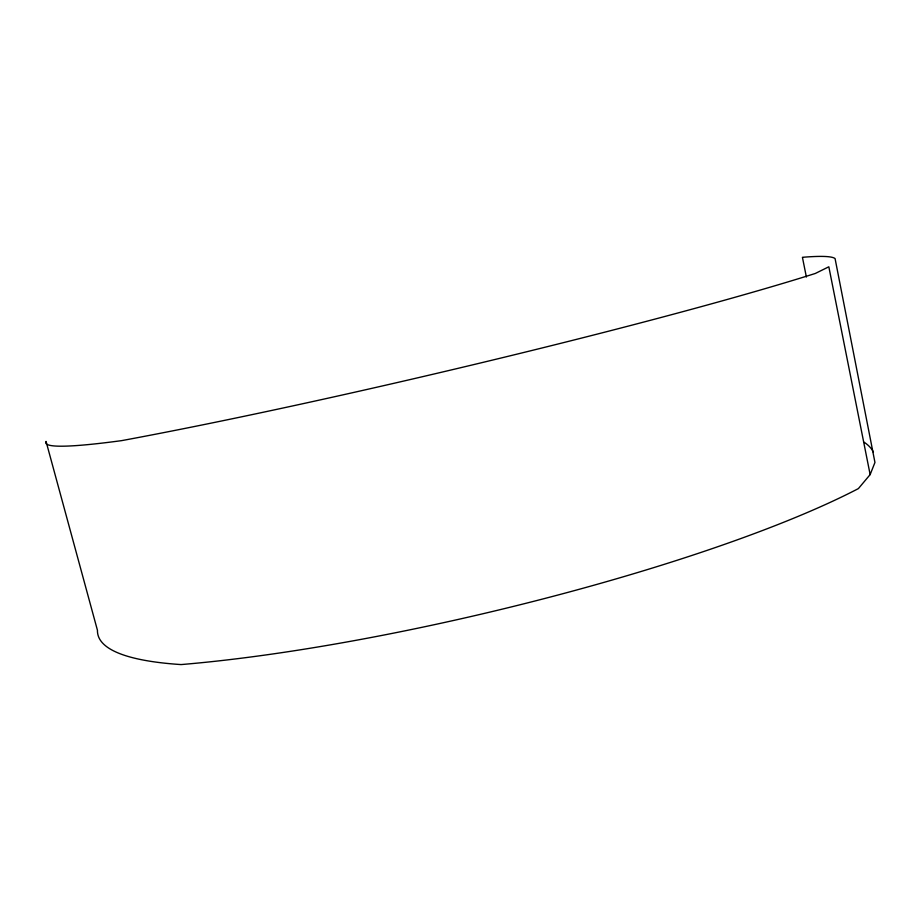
<?xml version="1.0" encoding="UTF-8"?>
<svg xmlns="http://www.w3.org/2000/svg" width="921" height="921" viewBox="0 0 921 921"><rect width="100%" height="100%" fill="white"/><g stroke="black" fill="none" stroke-linecap="round" stroke-linejoin="round"><path stroke-width="1.38" d="M870.149 474.591L828.831 266.791L815.338 273.456A478.275 25.109 -13.2 0 1 121.653 440.629A508.15 28.252 -12.9 0 1 46.05 441.424L97.453 630.321A499.263 90.534 -12.6 0 0 181.069 664.571A470.435 80.611 -13.3 0 0 858.395 488.591L870.149 474.591L874.95 462.457L835.071 258.582A517.982 29.15 -13.4 0 0 802.421 257.304L806.382 277.025M864.209 442.287A508.76 93.366 -14 0 1 873.43 452.199"/></g></svg>
